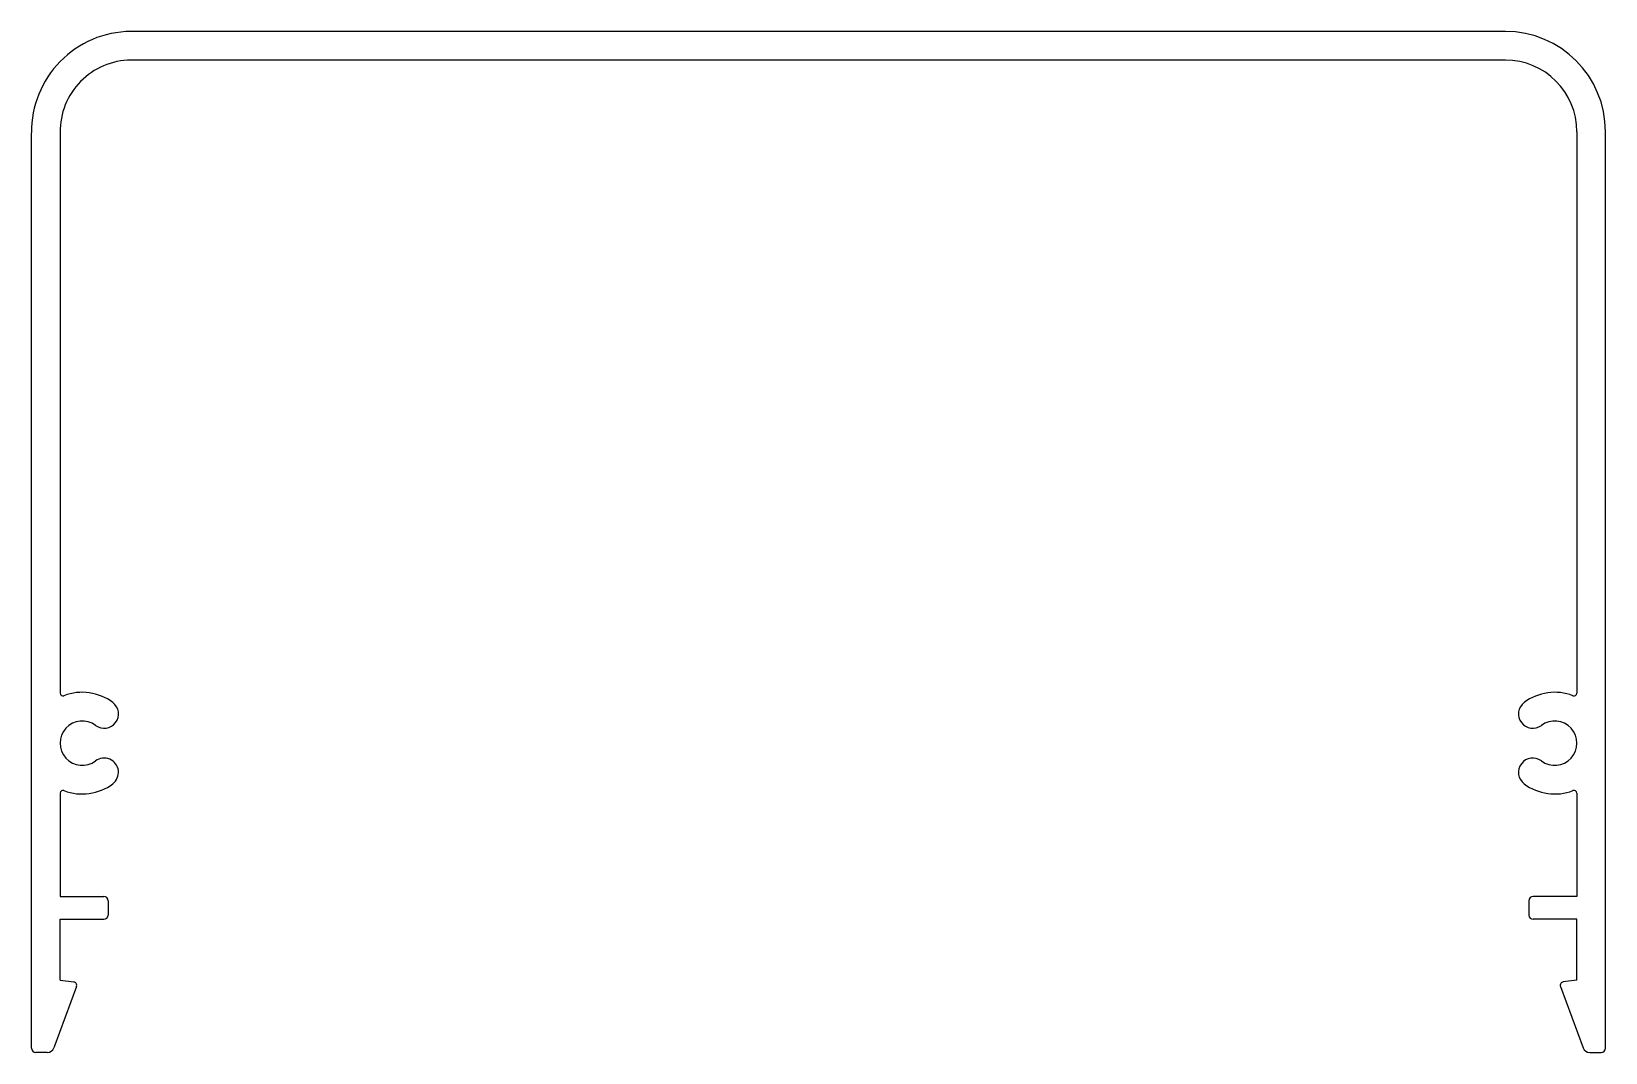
# Model space of a CAD drawing. Extents: x 3017 to 3127, y 1595 to 1667.
import ezdxf

# ---------------------------------------------------------------- set-up
doc = ezdxf.new("R2010")
doc.units = 0
doc.layers.get('0').update_dxf_attribs({"linetype": 'CONTINUOUS'})

msp = doc.modelspace()

# ---------------------------------------------------------------- linework, layer by layer
for p, q in [((3120.05, 1666.54), (3023.98, 1666.54)), ((3120.05, 1664.54), (3024, 1664.54)), ((3017.05, 1595.54), (3017.05, 1659.47)), ((3019.05, 1659.49), (3019.05, 1620.34)), ((3125.05, 1659.54), (3125.05, 1620.34)), ((3127.05, 1595.54), (3127.05, 1659.54)), ((3019.05, 1613.34), (3019.05, 1606.14)), ((3125.05, 1613.34), (3125.05, 1606.14)), ((3019.05, 1606.14), (3022.11, 1606.14)), ((3125.05, 1606.14), (3121.99, 1606.14)), ((3022.41, 1605.84), (3022.41, 1604.84)), ((3121.69, 1605.84), (3121.69, 1604.84)), ((3019.05, 1600.28), (3019.05, 1604.54)), ((3019.05, 1604.54), (3022.11, 1604.54)), ((3125.05, 1604.54), (3121.99, 1604.54)), ((3125.05, 1600.28), (3125.05, 1604.54)), ((3020.19, 1599.84), (3018.62, 1595.57)), ((3019.05, 1600.28), (3020.01, 1600.18)), ((3123.91, 1599.84), (3125.48, 1595.57)), ((3125.05, 1600.28), (3124.09, 1600.18)), ((3018.15, 1595.24), (3017.35, 1595.24)), ((3125.95, 1595.24), (3126.75, 1595.24))]:
    msp.add_line(p, q)
for centre, radius, start, end in [((3024.05, 1659.54), 7, 90.5472, 180.5472), ((3120.05, 1659.54), 7, 0, 90), ((3024.05, 1659.54), 5, 90.5472, 180.5472), ((3120.05, 1659.54), 5, 359.9999, 89.9999), ((3019.25, 1620.34), 0.2, 180.0001, 291.1003), ((3020.6, 1616.84), 3.55, 53.0888, 111.1003), ((3123.5, 1616.84), 3.55, 68.8997, 126.9112), ((3124.85, 1620.34), 0.2, 248.8997, 359.9999), ((3022.13, 1618.88), 1, 233.0888, 53.0888), ((3121.97, 1618.88), 1, 126.9112, 306.9112), ((3020.6, 1616.84), 1.55, 53.0888, 306.9112), ((3123.5, 1616.84), 1.55, 233.0888, 126.9112), ((3022.13, 1614.8), 1, 306.9112, 126.9112), ((3121.97, 1614.8), 1, 53.0888, 233.0888), ((3020.6, 1616.84), 3.55, 248.8999, 306.9112), ((3123.5, 1616.84), 3.55, 233.0888, 291.1001), ((3019.25, 1613.34), 0.2, 68.8999, 180.0001), ((3124.85, 1613.34), 0.2, 359.9999, 111.1001), ((3022.11, 1605.84), 0.3, 0, 90), ((3121.99, 1605.84), 0.3, 90, 180), ((3022.11, 1604.84), 0.3, 270, 360), ((3121.99, 1604.84), 0.3, 180, 270), ((3019.96, 1599.93), 0.25, 339.8518, 77.7427), ((3124.14, 1599.93), 0.25, 102.2573, 200.1482), ((3017.35, 1595.54), 0.3, 180, 270), ((3018.15, 1595.74), 0.5, 270, 339.8396), ((3125.95, 1595.74), 0.5, 200.1604, 270), ((3126.75, 1595.54), 0.3, 270, 0)]:
    msp.add_arc(centre, radius, start, end)

doc.saveas('drawing.dxf')
